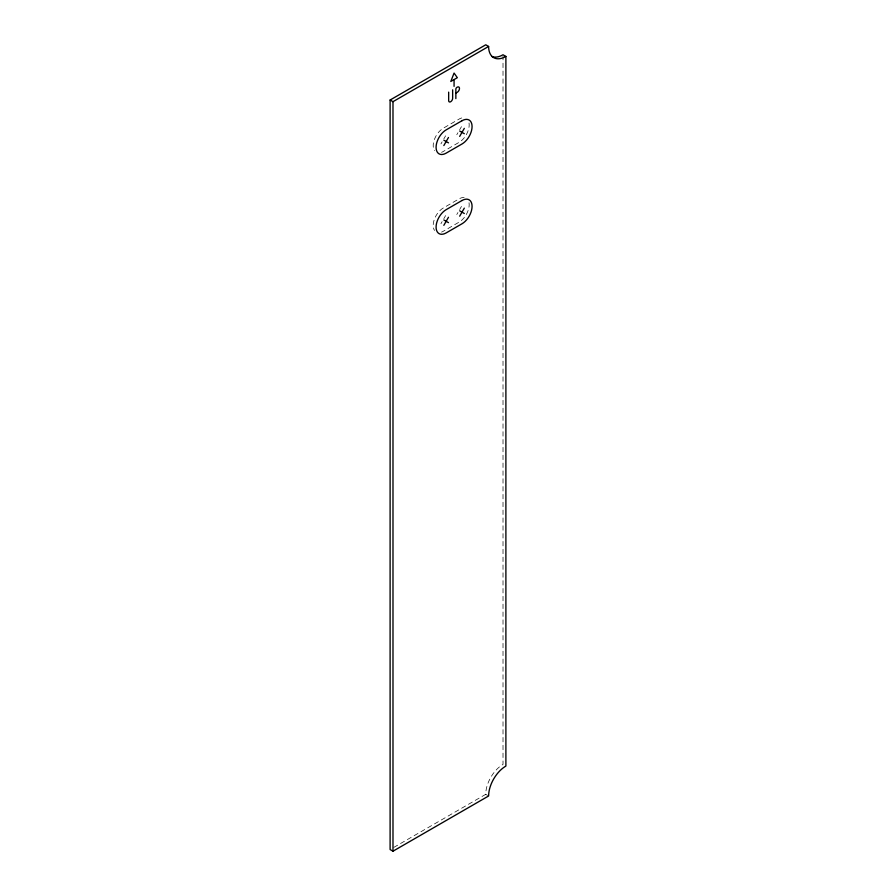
<?xml version="1.0" encoding="UTF-8"?>
<svg xmlns="http://www.w3.org/2000/svg" width="896" height="896" viewBox="0 0 896 896"><rect width="100%" height="100%" fill="white"/><g stroke="black" fill="none" stroke-linecap="round" stroke-linejoin="round"><path stroke-width="0.67" stroke-dasharray="4.48 3.36" d="M440.955 143.875L442.12 141.87M443.856 138.846L445.603 135.822M456.792 134.736L457.946 132.72M459.693 129.707L461.44 126.683M440.955 223.664L442.12 221.648M443.856 218.624L445.603 215.6M456.792 214.514L457.946 212.509M459.693 209.485L461.44 206.461M393.736 847.437L485.744 794.326A24.427 14.101 -60 0 1 503.014 764.411L503.014 56.168M485.744 794.326L487.659 795.435M469.034 202.742A14.246 8.232 -60 0 1 459.11 222.13L443.274 231.269A14.246 8.232 -60 0 1 441.526 232.098M464.15 197.512A14.246 8.232 -60 0 0 459.11 198.856L443.274 207.995A14.246 8.232 -60 0 0 434.549 230.485M469.034 122.965A14.246 8.232 -60 0 1 459.11 142.341L443.274 151.491A14.246 8.232 -60 0 1 441.526 152.32M461.72 117.97A14.246 8.232 -60 0 0 459.11 119.078L443.274 128.218A14.246 8.232 -60 0 0 434.549 150.707"/><path stroke-width="1.34" d="M443.834 145.544L448.482 137.491M459.67 136.405L464.318 128.352M443.834 225.322L448.482 217.269M459.67 216.182L464.318 208.13M390.107 100.016L485.744 44.8L488.622 46.458A24.427 14.101 -60 0 0 505.893 56.437L505.893 766.069A24.427 14.101 -60 0 0 488.622 795.984L392.986 851.2L390.107 849.542L390.107 100.016L392.986 101.674L488.622 46.458M453.846 79.71L450.811 81.458L454.07 73.058L457.341 77.694L454.07 79.576L454.07 86.352M456.075 92.982L457.262 92.299A3.136 1.814 -60 0 0 459.48 88.446A3.136 1.814 -60 0 0 457.262 87.17L456.926 87.36A1.523 0.885 -60 0 0 455.851 89.23L455.851 98.627M505.893 56.437L503.014 54.768A24.427 14.101 -60 0 1 491.781 56.47M459.67 131.029L464.318 133.717M443.834 140.168L448.482 142.856M459.67 210.806L464.318 213.494M443.834 219.957L448.482 222.634M452.648 89.835L452.648 98.291A2.811 1.624 -60 0 1 450.654 101.741A2.811 1.624 -60 0 1 448.661 100.587L448.661 92.131M392.986 101.674L392.986 851.2M461.989 120.736L446.152 129.875A14.246 8.232 -60 0 0 436.083 147.336A14.246 8.232 -60 0 0 446.152 153.149L461.989 144.01A14.246 8.232 -60 0 0 472.069 126.56A14.246 8.232 -60 0 0 461.989 120.736M461.989 200.514L446.152 209.664A14.246 8.232 -60 0 0 436.083 227.114A14.246 8.232 -60 0 0 446.152 232.926L461.989 223.787A14.246 8.232 -60 0 0 472.069 206.338A14.246 8.232 -60 0 0 461.989 200.514"/></g></svg>
